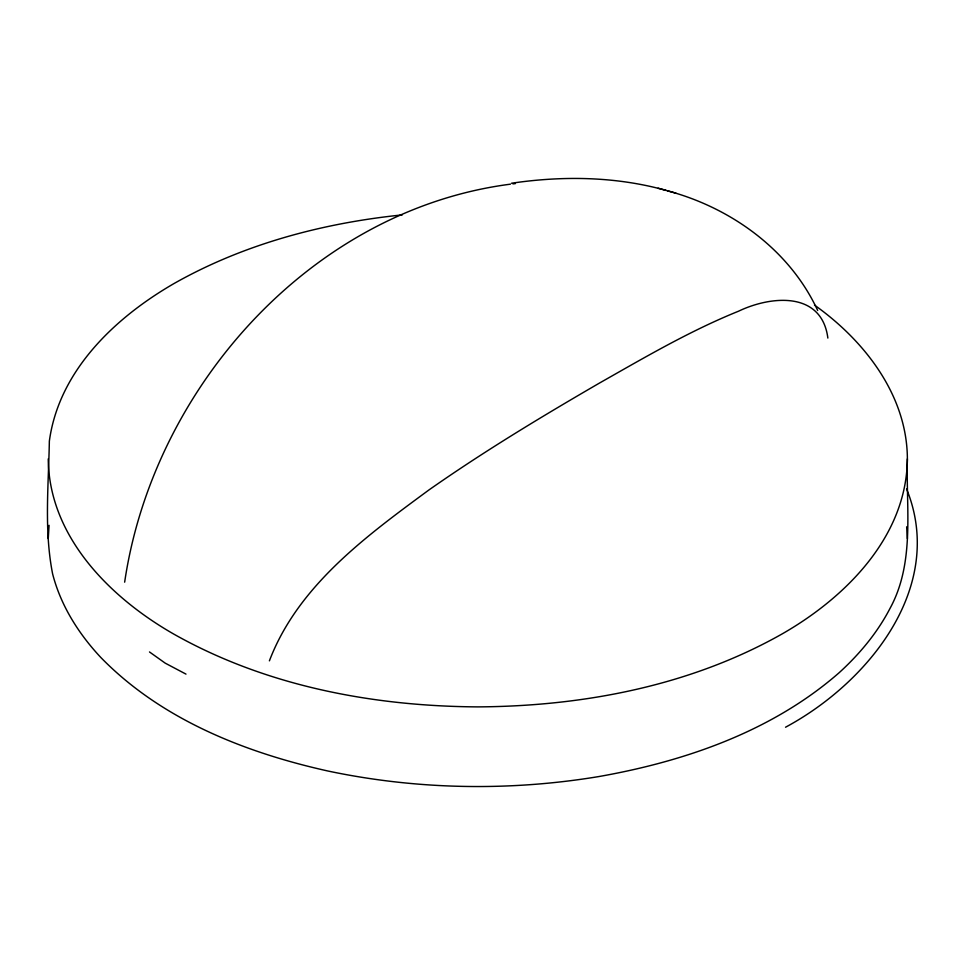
<?xml version="1.0" encoding="UTF-8"?>
<svg xmlns="http://www.w3.org/2000/svg" width="965" height="965" viewBox="0 0 965 965"><rect width="100%" height="100%" fill="white"/><g stroke="black" fill="none" stroke-linecap="round" stroke-linejoin="round"><path stroke-width="1.45" d="M814.484 305.085C864.363 340.476 907.16 395.24 907.377 458.882C905.954 508.7 915.085 562.631 889.983 608.469C877.294 632.871 859.465 654.21 839.188 672.677C772.229 731.253 685.271 761.288 598.843 776.56C509.146 791.421 416.675 789.768 327.702 770.963C244.676 752.447 161.155 719.395 100.794 657.454C78.623 633.788 60.735 605.525 52.617 573.898C44.016 530.328 48.576 485.274 49.348 441.186C58.877 370.632 115.185 317.497 174.062 283.517C243.831 243.988 322.901 223.06 402.308 214.893M48.25 538.603L49.07 525.322M907.377 458.882C906.702 536.878 845.268 597.95 781.566 634.246C689.541 686.127 582.607 706.259 477.82 706.887C373.021 706.259 266.087 686.127 174.062 634.246C110.36 597.95 48.926 536.878 48.25 458.882M124.654 582.172C153.326 387.568 311.285 209.936 510.449 184.17M269.404 660.844C297.944 585.719 366.495 535.949 428.93 489.955C483.851 451.475 541.317 416.796 599.301 383.165C644.741 357.388 690.023 330.802 738.551 311.2C771.192 295.555 821.794 291.044 827.861 338.076M785.534 727.224C868.066 682.87 946.46 587.034 906.569 488.929M511.486 183.241C562.776 175.654 615.887 176.39 666.031 190.382M512.922 183.869L515.394 183.603M667.539 190.841C731.048 207.752 789.684 249.899 817.669 310.489M658.094 188.187L675.886 193.145M185.98 674.113L165.232 663.16L149.491 651.954M906.654 526.806L907.377 538.603"/></g></svg>
